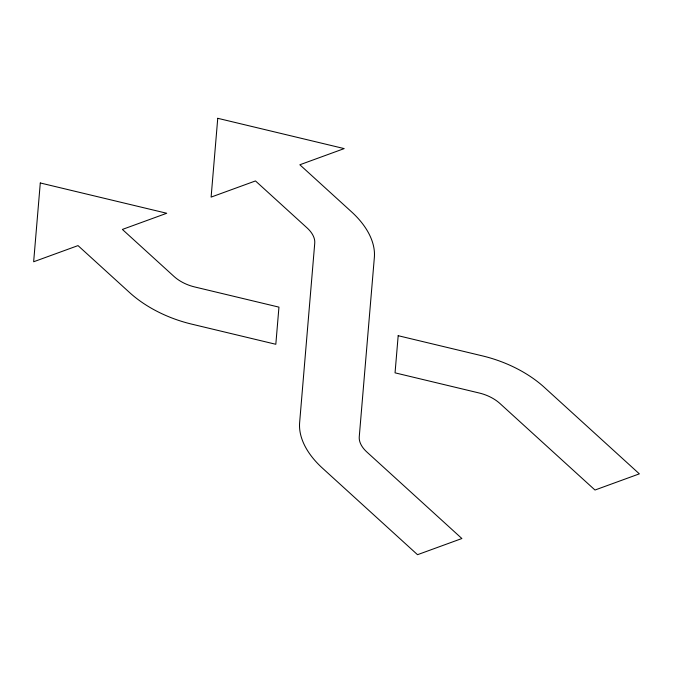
<?xml version="1.0" encoding="UTF-8"?>
<svg xmlns="http://www.w3.org/2000/svg" width="673" height="673" viewBox="0 0 673 673"><rect width="100%" height="100%" fill="white"/><g stroke="black" fill="none" stroke-linecap="round" stroke-linejoin="round"><path stroke-width="1.01" d="M40.287 182.972L33.65 261.763L78.018 245.603L129.653 292.612A92.546 54.917 18.3 0 0 191.511 324.083L275.821 344.282L278.95 307.132L194.64 286.942A30.849 18.306 18.3 0 1 174.021 276.452L122.385 229.434L166.744 213.265L40.287 182.972M217.749 118.305L211.112 197.105L255.479 180.936L307.115 227.945A30.849 18.306 18.3 0 1 314.745 243.172L299.636 422.526A92.546 54.917 18.3 0 0 322.51 468.198L417.521 554.695L461.888 538.526L366.878 452.029A30.849 18.306 18.3 0 1 359.256 436.802L374.356 257.456A92.546 54.917 18.3 0 0 351.483 211.785L299.847 164.767L344.206 148.598L217.749 118.305M398.18 335.701L395.051 372.842L479.353 393.04A30.849 18.306 18.3 0 1 499.972 403.531L594.982 490.028L639.35 473.859L544.339 387.362A92.546 54.917 18.3 0 0 482.482 355.899L398.18 335.701"/></g></svg>
